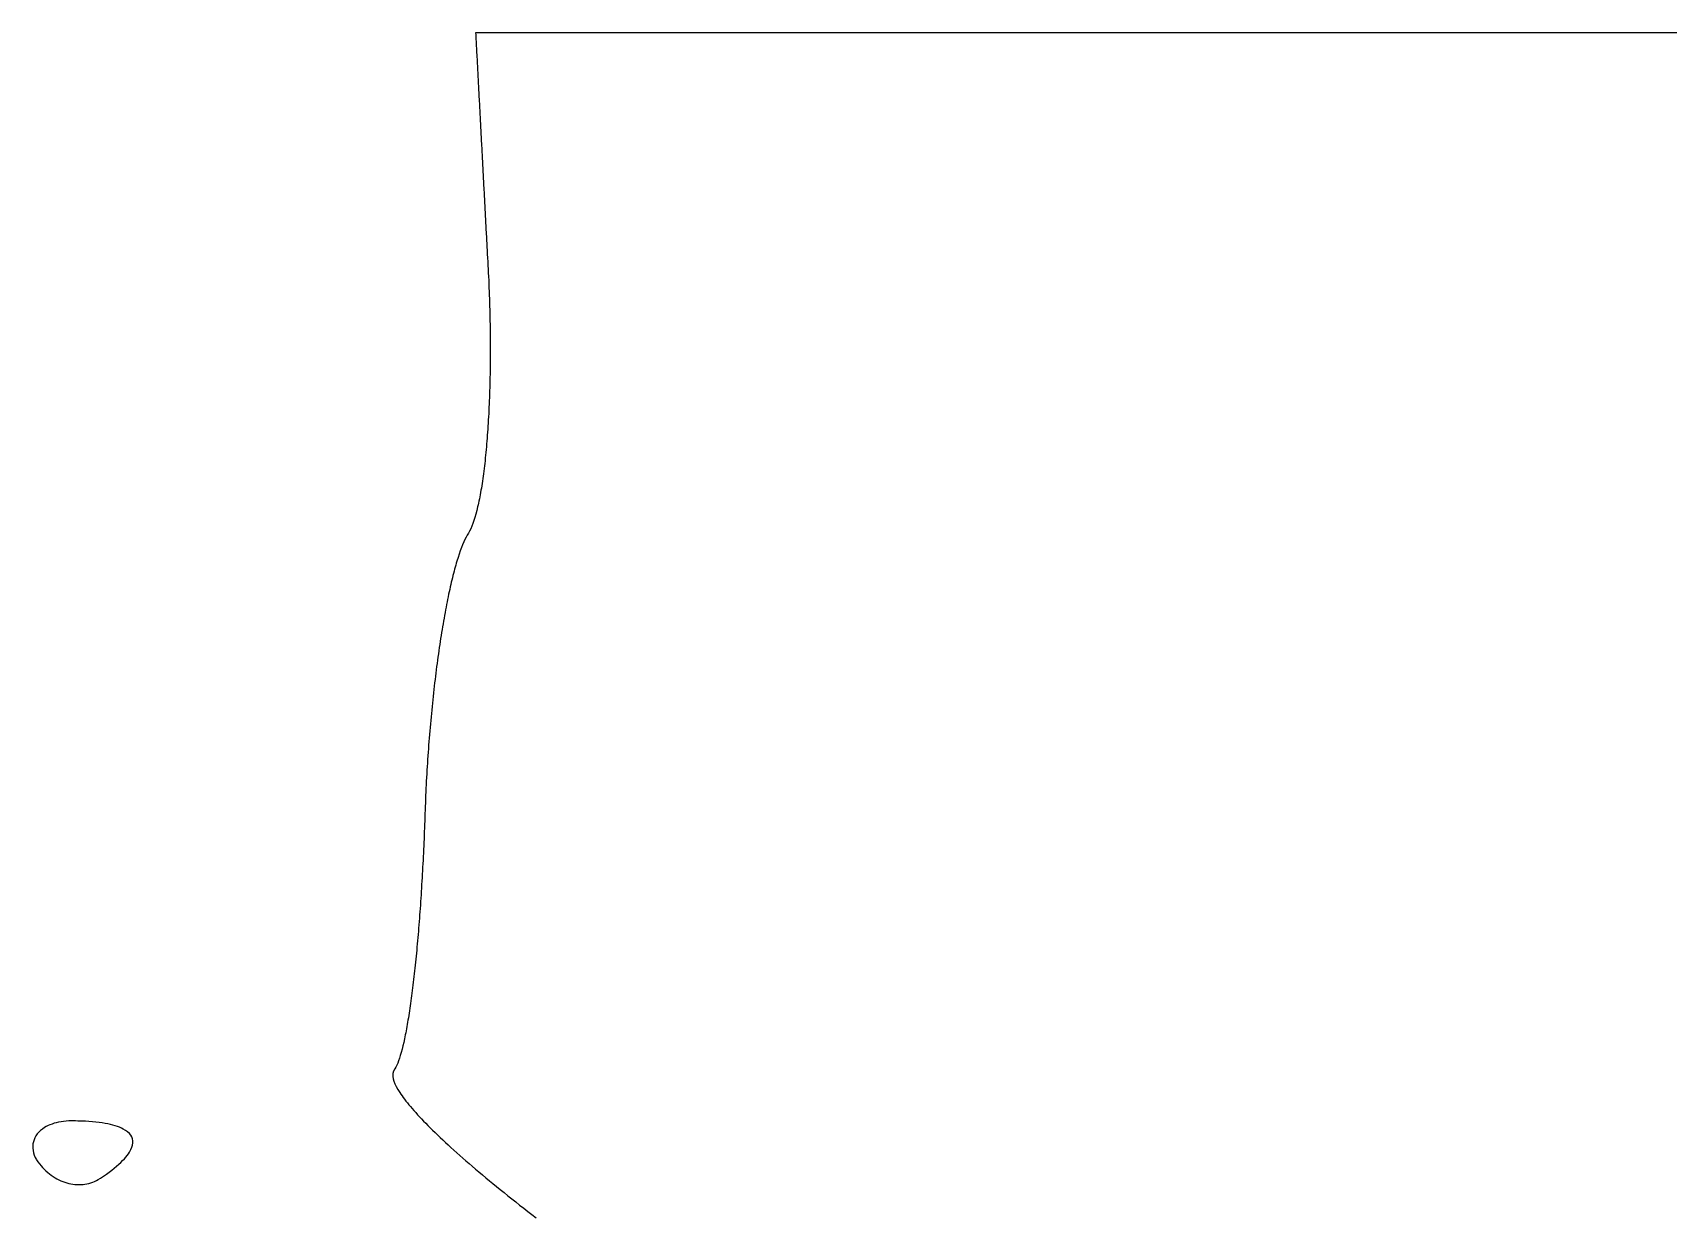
# Model space of a CAD drawing. Header units: metres. Extents: x 0 to 2740, y 0 to 1840.
# Drawn here: x 1714 to 2135, y 1535.2 to 1840 of the extents above; entities that cross this region are included whole.
import ezdxf

# ---------------------------------------------------------------- set-up
doc = ezdxf.new("R2010")
doc.units = ezdxf.units.M

msp = doc.modelspace()

# ---------------------------------------------------------------- linework, layer by layer
msp.add_lwpolyline([(2138.08, 1840), (2133.52, 1840), (2128.96, 1840), (2124.4, 1840), (2119.84, 1840), (2115.28, 1840), (2110.72, 1840), (2106.16, 1840), (2101.6, 1840), (2097.04, 1840), (2092.48, 1840), (2087.92, 1840), (2083.36, 1840), (2078.8, 1840), (2074.24, 1840), (2069.68, 1840), (2065.12, 1840), (2060.56, 1840), (2056, 1840), (2051.44, 1840), (2046.88, 1840), (2042.32, 1840), (2037.76, 1840), (2033.2, 1840), (2028.64, 1840), (2024.08, 1840), (2019.52, 1840), (2014.96, 1840), (2010.4, 1840), (2005.84, 1840), (2001.28, 1840), (1996.72, 1840), (1992.16, 1840), (1987.6, 1840), (1983.04, 1840), (1978.48, 1840), (1973.92, 1840), (1969.36, 1840), (1964.8, 1840), (1960.24, 1840), (1955.68, 1840), (1951.12, 1840), (1946.56, 1840), (1942, 1840), (1937.44, 1840), (1932.88, 1840), (1928.32, 1840), (1923.76, 1840), (1919.2, 1840), (1914.64, 1840), (1910.08, 1840), (1905.52, 1840), (1900.96, 1840), (1896.4, 1840), (1891.84, 1840), (1887.28, 1840), (1882.72, 1840), (1878.16, 1840), (1873.6, 1840), (1869.04, 1840), (1864.48, 1840), (1859.92, 1840), (1855.36, 1840), (1850.8, 1840), (1846.24, 1840), (1841.68, 1840), (1837.12, 1840), (1832.56, 1840), (1828, 1840), (1828.03, 1839.43), (1828.06, 1838.86), (1828.09, 1838.29), (1828.12, 1837.72), (1828.15, 1837.15), (1828.18, 1836.58), (1828.21, 1836.01), (1828.24, 1835.44), (1828.27, 1834.87), (1828.3, 1834.3), (1828.33, 1833.73), (1828.36, 1833.16), (1828.39, 1832.59), (1828.42, 1832.02), (1828.45, 1831.45), (1828.48, 1830.88), (1828.51, 1830.31), (1828.54, 1829.74), (1828.57, 1829.17), (1828.6, 1828.6), (1828.63, 1828.03), (1828.66, 1827.46), (1828.69, 1826.89), (1828.72, 1826.32), (1828.75, 1825.75), (1828.78, 1825.18), (1828.81, 1824.61), (1828.84, 1824.04), (1828.87, 1823.47), (1828.9, 1822.9), (1828.93, 1822.33), (1828.96, 1821.76), (1828.99, 1821.19), (1829.02, 1820.62), (1829.05, 1820.05), (1829.08, 1819.48), (1829.11, 1818.91), (1829.14, 1818.34), (1829.17, 1817.77), (1829.2, 1817.2), (1829.23, 1816.63), (1829.26, 1816.06), (1829.29, 1815.49), (1829.32, 1814.92), (1829.35, 1814.35), (1829.38, 1813.78), (1829.41, 1813.21), (1829.44, 1812.64), (1829.47, 1812.07), (1829.5, 1811.5), (1829.53, 1810.93), (1829.56, 1810.36), (1829.59, 1809.79), (1829.62, 1809.22), (1829.65, 1808.65), (1829.68, 1808.08), (1829.71, 1807.51), (1829.74, 1806.94), (1829.77, 1806.37), (1829.8, 1805.8), (1829.83, 1805.23), (1829.86, 1804.66), (1829.89, 1804.09), (1829.92, 1803.52), (1829.95, 1802.95), (1829.98, 1802.38), (1830.01, 1801.81), (1830.04, 1801.24), (1830.07, 1800.67), (1830.1, 1800.1), (1830.13, 1799.53), (1830.16, 1798.96), (1830.19, 1798.39), (1830.22, 1797.82), (1830.25, 1797.25), (1830.28, 1796.68), (1830.31, 1796.11), (1830.34, 1795.54), (1830.37, 1794.97), (1830.4, 1794.4), (1830.43, 1793.83), (1830.46, 1793.26), (1830.49, 1792.69), (1830.52, 1792.12), (1830.55, 1791.55), (1830.58, 1790.98), (1830.61, 1790.41), (1830.64, 1789.84), (1830.67, 1789.27), (1830.7, 1788.7), (1830.73, 1788.13), (1830.76, 1787.56), (1830.79, 1786.99), (1830.82, 1786.42), (1830.85, 1785.85), (1830.88, 1785.28), (1830.91, 1784.71), (1830.94, 1784.14), (1830.97, 1783.57), (1831, 1783), (1831.058801, 1782.040024), (1831.115208, 1781.080192), (1831.169227, 1780.120648), (1831.220864, 1779.161536), (1831.270125, 1778.203), (1831.317016, 1777.245184), (1831.361543, 1776.288232), (1831.403712, 1775.332288), (1831.443529, 1774.377496), (1831.481, 1773.424), (1831.516131, 1772.471944), (1831.548928, 1771.521472), (1831.579397, 1770.572728), (1831.607544, 1769.625856), (1831.633375, 1768.681), (1831.656896, 1767.738304), (1831.678113, 1766.797912), (1831.697032, 1765.859968), (1831.713659, 1764.924616), (1831.728, 1763.992), (1831.740061, 1763.062264), (1831.749848, 1762.135552), (1831.757367, 1761.212008), (1831.762624, 1760.291776), (1831.765625, 1759.375), (1831.766376, 1758.461824), (1831.764883, 1757.552392), (1831.761152, 1756.646848), (1831.755189, 1755.745336), (1831.747, 1754.848), (1831.736591, 1753.954984), (1831.723968, 1753.066432), (1831.709137, 1752.182488), (1831.692104, 1751.303296), (1831.672875, 1750.429), (1831.651456, 1749.559744), (1831.627853, 1748.695672), (1831.602072, 1747.836928), (1831.574119, 1746.983656), (1831.544, 1746.136), (1831.511721, 1745.294104), (1831.477288, 1744.458112), (1831.440707, 1743.628168), (1831.401984, 1742.804416), (1831.361125, 1741.987), (1831.318136, 1741.176064), (1831.273023, 1740.371752), (1831.225792, 1739.574208), (1831.176449, 1738.783576), (1831.125, 1738), (1831.071451, 1737.223624), (1831.015808, 1736.454592), (1830.958077, 1735.693048), (1830.898264, 1734.939136), (1830.836375, 1734.193), (1830.772416, 1733.454784), (1830.706393, 1732.724632), (1830.638312, 1732.002688), (1830.568179, 1731.289096), (1830.496, 1730.584), (1830.421781, 1729.887544), (1830.345528, 1729.199872), (1830.267247, 1728.521128), (1830.186944, 1727.851456), (1830.104625, 1727.191), (1830.020296, 1726.539904), (1829.933963, 1725.898312), (1829.845632, 1725.266368), (1829.755309, 1724.644216), (1829.663, 1724.032), (1829.568711, 1723.429864), (1829.472448, 1722.837952), (1829.374217, 1722.256408), (1829.274024, 1721.685376), (1829.171875, 1721.125), (1829.067776, 1720.575424), (1828.961733, 1720.036792), (1828.853752, 1719.509248), (1828.743839, 1718.992936), (1828.632, 1718.488), (1828.518241, 1717.994584), (1828.284987, 1717.042888), (1828.044125, 1716.139), (1827.795703, 1715.284072), (1827.539769, 1714.479256), (1827.276371, 1713.725704), (1827.005557, 1713.024568), (1826.727375, 1712.377), (1826.441873, 1711.784152), (1826.149099, 1711.247176), (1825.850004, 1710.752825), (1825.550108, 1710.215875), (1825.2505, 1709.623125), (1824.951372, 1708.975775), (1824.652916, 1708.275025), (1824.355324, 1707.522075), (1824.058788, 1706.718125), (1823.7635, 1705.864375), (1823.469652, 1704.962025), (1823.177436, 1704.012275), (1823.032, 1703.52), (1822.887044, 1703.016325), (1822.742592, 1702.5014), (1822.598668, 1701.975375), (1822.455296, 1701.4384), (1822.3125, 1700.890625), (1822.170304, 1700.3322), (1822.028732, 1699.763275), (1821.887808, 1699.184), (1821.747556, 1698.594525), (1821.608, 1697.995), (1821.469164, 1697.385575), (1821.331072, 1696.7664), (1821.193748, 1696.137625), (1821.057216, 1695.4994), (1820.9215, 1694.851875), (1820.786624, 1694.1952), (1820.652612, 1693.529525), (1820.519488, 1692.855), (1820.387276, 1692.171775), (1820.256, 1691.48), (1820.125684, 1690.779825), (1819.996352, 1690.0714), (1819.868028, 1689.354875), (1819.740736, 1688.6304), (1819.6145, 1687.898125), (1819.489344, 1687.1582), (1819.365292, 1686.410775), (1819.242368, 1685.656), (1819.120596, 1684.894025), (1819, 1684.125), (1818.880604, 1683.349075), (1818.762432, 1682.5664), (1818.645508, 1681.777125), (1818.529856, 1680.9814), (1818.4155, 1680.179375), (1818.302464, 1679.3712), (1818.190772, 1678.557025), (1818.080448, 1677.737), (1817.971516, 1676.911275), (1817.864, 1676.08), (1817.757924, 1675.243325), (1817.653312, 1674.4014), (1817.550188, 1673.554375), (1817.448576, 1672.7024), (1817.3485, 1671.845625), (1817.249984, 1670.9842), (1817.153052, 1670.118275), (1817.057728, 1669.248), (1816.964036, 1668.373525), (1816.872, 1667.495), (1816.781644, 1666.612575), (1816.692992, 1665.7264), (1816.606068, 1664.836625), (1816.520896, 1663.9434), (1816.4375, 1663.046875), (1816.355904, 1662.1472), (1816.276132, 1661.244525), (1816.198208, 1660.339), (1816.122156, 1659.430775), (1816.048, 1658.52), (1815.975764, 1657.606825), (1815.905472, 1656.6914), (1815.837148, 1655.773875), (1815.770816, 1654.8544), (1815.7065, 1653.933125), (1815.644224, 1653.0102), (1815.584012, 1652.085775), (1815.525888, 1651.16), (1815.469876, 1650.233025), (1815.416, 1649.305), (1815.364284, 1648.376075), (1815.314752, 1647.4464), (1815.267428, 1646.516125), (1815.222336, 1645.5854), (1815.1795, 1644.654375), (1815.138944, 1643.7232), (1815.100692, 1642.792025), (1815.064768, 1641.861), (1815.031196, 1640.930275), (1815, 1640), (1814.969401, 1639.070323), (1814.937608, 1638.141384), (1814.904627, 1637.213321), (1814.870464, 1636.286272), (1814.835125, 1635.360375), (1814.798616, 1634.435768), (1814.760943, 1633.512589), (1814.722112, 1632.590976), (1814.682129, 1631.671067), (1814.641, 1630.753), (1814.598731, 1629.836913), (1814.555328, 1628.922944), (1814.510797, 1628.011231), (1814.465144, 1627.101912), (1814.418375, 1626.195125), (1814.370496, 1625.291008), (1814.321513, 1624.389699), (1814.271432, 1623.491336), (1814.220259, 1622.596057), (1814.168, 1621.704), (1814.114661, 1620.815303), (1814.060248, 1619.930104), (1814.004767, 1619.048541), (1813.948224, 1618.170752), (1813.890625, 1617.296875), (1813.831976, 1616.427048), (1813.772283, 1615.561409), (1813.711552, 1614.700096), (1813.649789, 1613.843247), (1813.587, 1612.991), (1813.523191, 1612.143493), (1813.458368, 1611.300864), (1813.392537, 1610.463251), (1813.325704, 1609.630792), (1813.257875, 1608.803625), (1813.189056, 1607.981888), (1813.119253, 1607.165719), (1813.048472, 1606.355256), (1812.976719, 1605.550637), (1812.904, 1604.752), (1812.830321, 1603.959483), (1812.755688, 1603.173224), (1812.680107, 1602.393361), (1812.603584, 1601.620032), (1812.526125, 1600.853375), (1812.447736, 1600.093528), (1812.368423, 1599.340629), (1812.288192, 1598.594816), (1812.207049, 1597.856227), (1812.125, 1597.125), (1812.042051, 1596.401273), (1811.958208, 1595.685184), (1811.873477, 1594.976871), (1811.787864, 1594.276472), (1811.701375, 1593.584125), (1811.614016, 1592.899968), (1811.525793, 1592.224139), (1811.436712, 1591.556776), (1811.346779, 1590.898017), (1811.256, 1590.248), (1811.164381, 1589.606863), (1811.071928, 1588.974744), (1810.978647, 1588.351781), (1810.884544, 1587.738112), (1810.789625, 1587.133875), (1810.693896, 1586.539208), (1810.597363, 1585.954249), (1810.500032, 1585.379136), (1810.401909, 1584.814007), (1810.303, 1584.259), (1810.203311, 1583.714253), (1810.102848, 1583.179904), (1810.001617, 1582.656091), (1809.899624, 1582.142952), (1809.796875, 1581.640625), (1809.693376, 1581.149248), (1809.484152, 1580.199896), (1809.272, 1579.296), (1809.056968, 1578.438664), (1808.839104, 1577.628992), (1808.618456, 1576.868088), (1808.395072, 1576.157056), (1808.169, 1575.497), (1807.940288, 1574.889024), (1807.708984, 1574.334232), (1807.475136, 1573.833728), (1807.238792, 1573.388616), (1806.89078, 1572.813418), (1806.69152, 1572.175552), (1806.68234, 1571.422774), (1806.78022, 1570.858522), (1806.96018, 1570.245358), (1807.22126, 1569.584146), (1807.5625, 1568.87575), (1807.98294, 1568.121034), (1808.48162, 1567.320862), (1808.76, 1566.904), (1809.05758, 1566.476098), (1809.37424, 1566.037264), (1809.70986, 1565.587606), (1810.06432, 1565.127232), (1810.4375, 1564.65625), (1810.82928, 1564.174768), (1811.23954, 1563.682894), (1811.66816, 1563.180736), (1812.11502, 1562.668402), (1812.58, 1562.146), (1813.06298, 1561.613638), (1813.56384, 1561.071424), (1814.08246, 1560.519466), (1814.61872, 1559.957872), (1815.1725, 1559.38675), (1815.74368, 1558.806208), (1816.33214, 1558.216354), (1816.93776, 1557.617296), (1817.56042, 1557.009142), (1818.2, 1556.392), (1818.85638, 1555.765978), (1819.52944, 1555.131184), (1820.21906, 1554.487726), (1820.92512, 1553.835712), (1821.6475, 1553.17525), (1822.38608, 1552.506448), (1823.14074, 1551.829414), (1823.91136, 1551.144256), (1824.69782, 1550.451082), (1825.5, 1549.75), (1826.31778, 1549.041118), (1827.15104, 1548.324544), (1827.99966, 1547.600386), (1828.86352, 1546.868752), (1829.7425, 1546.12975), (1830.63648, 1545.383488), (1831.54534, 1544.630074), (1832.46896, 1543.869616), (1833.40722, 1543.102222), (1834.36, 1542.328), (1835.32718, 1541.547058), (1836.30864, 1540.759504), (1837.30426, 1539.965446), (1838.31392, 1539.164992), (1839.3375, 1538.35825), (1840.37488, 1537.545328), (1841.42594, 1536.726334), (1842.49056, 1535.901376), (1843.56862, 1535.070562)])
msp.add_lwpolyline([(1715, 1550), (1715.367965, 1549.470827), (1715.75132, 1548.963416), (1716.149255, 1548.477929), (1716.56096, 1548.014528), (1716.985625, 1547.573375), (1717.42244, 1547.154632), (1717.870595, 1546.758461), (1718.32928, 1546.385024), (1718.797685, 1546.034483), (1719.275, 1545.707), (1719.760415, 1545.402737), (1720.25312, 1545.121856), (1720.752305, 1544.864519), (1721.25716, 1544.630888), (1721.766875, 1544.421125), (1722.28064, 1544.235392), (1722.797645, 1544.073851), (1723.31708, 1543.936664), (1723.838135, 1543.823993), (1724.36, 1543.736), (1724.881865, 1543.672847), (1725.40292, 1543.634696), (1725.922355, 1543.621709), (1726.43936, 1543.634048), (1726.953125, 1543.671875), (1727.46284, 1543.735352), (1727.967695, 1543.824641), (1728.46688, 1543.939904), (1728.959585, 1544.081303), (1729.445, 1544.249), (1729.922315, 1544.443157), (1730.39072, 1544.663936), (1730.849405, 1544.911499), (1731.414902, 1545.269097), (1732.214154, 1545.801819), (1732.97275, 1546.327125), (1733.690786, 1546.844871), (1734.368358, 1547.354913), (1735.005562, 1547.857107), (1735.602494, 1548.351309), (1736.15925, 1548.837375), (1736.675926, 1549.315161), (1737.152618, 1549.784523), (1737.589422, 1550.245317), (1737.986434, 1550.697399), (1738.34375, 1551.140625), (1738.661466, 1551.574851), (1738.939678, 1551.999933), (1739.283136, 1552.620096), (1739.53825, 1553.218875), (1739.705344, 1553.795784), (1739.784742, 1554.350337), (1739.776768, 1554.882048), (1739.681746, 1555.390431), (1739.5, 1555.875), (1739.231854, 1556.335269), (1738.877632, 1556.770752), (1738.437658, 1557.180963), (1737.912256, 1557.565416), (1737.30175, 1557.923625), (1736.847626, 1558.147611), (1736.355918, 1558.359573), (1735.826722, 1558.559367), (1735.260134, 1558.746849), (1734.65625, 1558.921875), (1734.015166, 1559.084301), (1733.336978, 1559.233983), (1732.621782, 1559.370777), (1731.869674, 1559.494539), (1731.08075, 1559.605125), (1730.255106, 1559.702391), (1729.392838, 1559.786193), (1728.494042, 1559.856387), (1727.558814, 1559.912829), (1726.58725, 1559.955375), (1725.579446, 1559.983881), (1725.061984, 1559.992824), (1724.535498, 1559.998203), (1724, 1560), (1723.290881, 1559.986635), (1722.603848, 1559.94708), (1721.939387, 1559.882145), (1721.297984, 1559.79264), (1720.680125, 1559.679375), (1720.086296, 1559.54316), (1719.516983, 1559.384805), (1718.972672, 1559.20512), (1718.453849, 1559.004915), (1717.961, 1558.785), (1717.494611, 1558.546185), (1717.055168, 1558.28928), (1716.512, 1557.92), (1716.018752, 1557.52192), (1715.576576, 1557.09696), (1715.186624, 1556.64704), (1714.850048, 1556.17408), (1714.568, 1555.68), (1714.341632, 1555.16672), (1714.172096, 1554.63616), (1714.060544, 1554.09024), (1714.008128, 1553.53088), (1714.016, 1552.96), (1714.085312, 1552.37952), (1714.217216, 1551.79136), (1714.412864, 1551.19744), (1714.673408, 1550.59968), (1714.912097, 1550.149995)], close=True)

doc.saveas('drawing.dxf')
